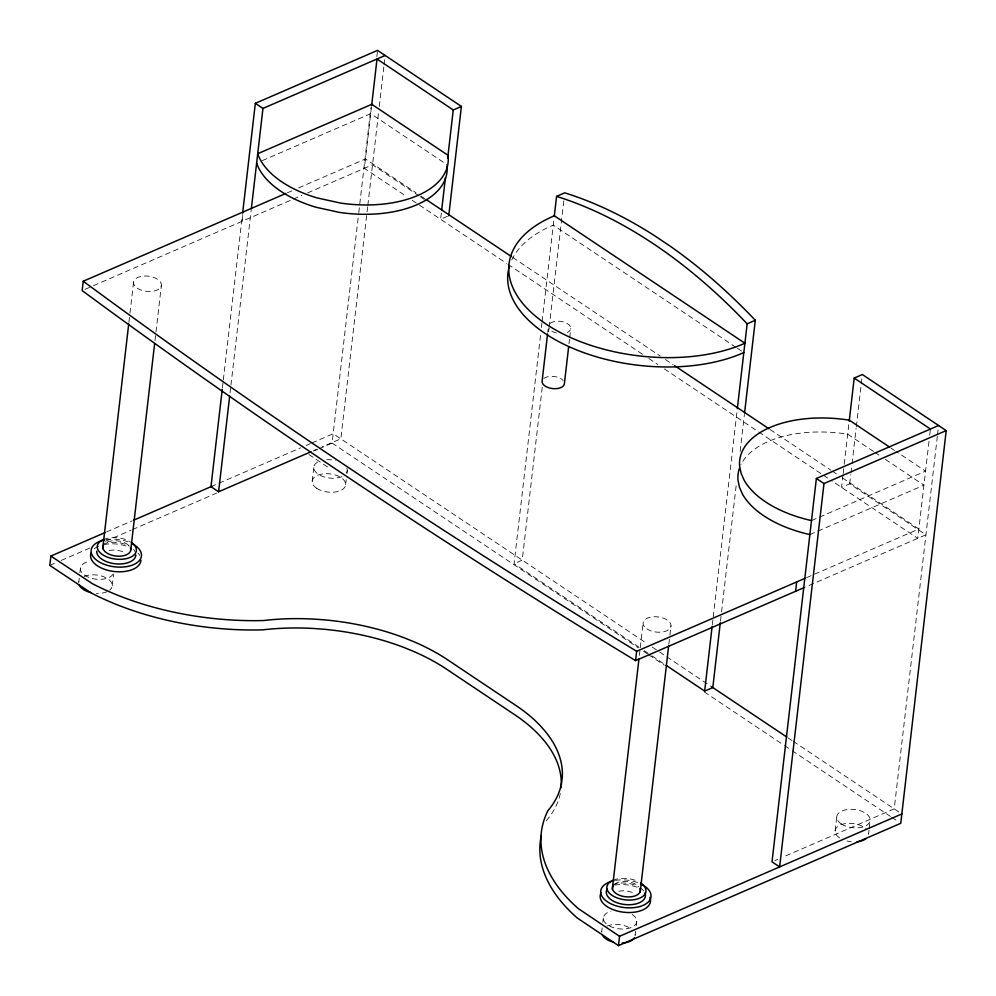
<?xml version="1.0" encoding="UTF-8"?>
<svg xmlns="http://www.w3.org/2000/svg" width="996" height="996" viewBox="0 0 996 996"><rect width="100%" height="100%" fill="white"/><g stroke="black" fill="none" stroke-linecap="round" stroke-linejoin="round"><path stroke-width="0.75" stroke-dasharray="4.98 3.74" d="M79.244 578.24L78.759 582.436A16.82 9.163 6.6 0 1 79.481 580.133M79.892 572.638L80.39 568.43M128.895 322.393L129.779 314.699M129.966 313.155L133.526 282.366M112.212 585.76L113.519 574.555M154.99 340.557L161.402 285.13M222.419 387.755L223.141 381.568M223.316 380.024L242.451 214.626M242.165 221.261L242.937 214.588M230.051 392.847L230.761 386.672M230.948 385.128L251.154 210.442M312.184 481.305L313.815 467.298M319.28 448.636L332.104 443.071L358.585 214.227M358.772 212.683L370.923 107.568M376.837 56.56L377.546 50.373M371.496 106.721L364.374 168.299L407.04 196.835M367.636 206.956L340.819 438.838L322.343 446.831M367.823 205.413L378.58 112.436M379.264 106.485L383.921 66.246M384.095 64.752L384.817 58.552M345.637 484.629L346.284 479.026M346.932 473.424L347.268 470.622M441.315 213.119L440.606 219.269L447.391 216.331M638.984 647.188L514.085 563.674L540.691 333.735M541.401 327.56L541.936 322.928M542.123 321.384L554.025 218.485M547.75 332.403L548.111 329.34M542.235 387.295L522.228 560.138L514.085 563.674M548.659 331.743L549.02 328.655M549.194 327.111L563.836 200.57M568.99 343.807L569.525 339.213M569.7 337.681L570.77 328.493M602.169 927.886L601.684 932.094A16.82 9.163 6.6 0 1 602.393 929.778M602.817 922.284L603.302 918.075M639.357 655.43L640.079 649.268M640.254 647.724L643.105 623.098M635.622 931.21L635.137 935.418A16.82 9.163 6.6 0 0 634.713 932.991M636.27 925.608L636.755 921.4M668.839 644.337L669.735 636.643M669.91 635.099L670.98 625.862M712.327 624.729L713.049 618.566M713.223 617.022L737.152 410.228M720.482 621.205L721.365 613.486M721.552 611.942L736.554 482.313M740.115 451.449L744.41 414.411M842.977 475.055L841.558 487.368L849.7 483.844L925.931 534.815L805.515 586.98M843.164 473.523L844.048 465.817M844.222 464.285L849.165 421.594M849.7 483.844L850.771 474.606M850.945 473.063L851.841 465.369M852.016 463.825L856.112 428.417M856.299 426.886L861.104 385.315M861.279 383.784L861.988 377.621M835.109 830.95L836.727 816.944M869.047 830.079L868.562 834.275A16.82 9.163 6.6 0 0 868.139 831.847M869.209 828.672L870.18 820.268M929.007 441.353L917.789 538.338L831.15 480.421M929.716 435.202L930.426 429.039M937.336 436.285L894.221 808.864L783.379 856.896M937.51 434.791L938.22 428.591M262.334 160.605L370.699 113.656L446.93 164.626M287.296 192.826L292.986 190.373M298.663 187.908L365.457 158.962L415.88 192.689M84.996 289.35L92.08 286.288M93.487 285.665L291.903 199.71M293.322 199.088L301.85 195.39M307.527 192.938L372.516 164.776L419.03 195.876M106.485 531.964L132.157 520.846M210.978 486.683L300.506 447.901M306.096 445.473L310.453 443.581M311.798 442.996L333.187 433.733L647.238 643.727M313.815 450.528L316.653 449.296M49.8 565.392L55.502 562.927M61.204 560.449L89.727 548.099M105.402 541.301L131.074 530.183M132.493 529.561L216.618 493.107M313.578 451.101L317.849 449.246M811.491 520.584L925.558 471.158L895.84 451.288M809.873 534.591L923.939 485.164L882.593 457.525M806.598 577.643L918.86 529L842.579 477.993M774.851 860.594L777.689 859.361M890.673 447.839L894.545 450.429M736.094 347.405L553.253 225.146A140.137 76.319 6.6 0 0 511.595 260.392M737.389 348.264L743.825 352.572M873.554 451.474L847.708 434.194A96.575 52.601 6.6 0 0 740.862 464.821M874.837 452.333L881.298 456.654M421.059 196.137L424.931 198.739M512.853 257.528L660.261 356.082M665.428 359.544L673.196 364.735M770.169 429.575L830.938 470.212M832.233 471.071L837.399 474.532M420.324 196.735L424.196 199.325M412.182 200.271L506.603 263.405M507.898 264.276L643.665 355.049M648.832 358.51L657.883 364.561M664.357 368.881L757.446 431.131M758.74 432.003L822.098 474.357M823.393 475.229L829.855 479.549M652.28 647.101L712.8 687.564M788.11 737.924L791.994 740.514M793.277 741.373L900.571 813.122M644.138 650.625L650.575 654.932M651.857 655.791L664.743 664.407M332.104 443.071L638.411 647.886M643.578 651.334L647.45 653.924M648.745 654.795L664.257 665.166M704.321 691.959L783.155 744.672M784.45 745.531L790.911 749.851M792.206 750.71L890.424 816.396M891.719 817.255L898.18 821.576M308.934 454.512L330.535 468.954M560.287 793.389A172.856 94.147 6.6 0 1 546.866 819.982A211.364 115.113 6.6 0 0 545.049 823.891M550.141 323.376A11.205 6.101 6.6 0 1 566.699 323.227A11.205 6.101 6.6 0 1 567.234 332.49M556.366 333A11.205 6.101 6.6 0 1 548.746 327.896M543.766 378.505A11.205 6.101 6.6 0 1 563.076 380.422M109.187 550.514A14.006 7.632 6.6 0 1 125.073 552.855M103.46 539.521A19.671 10.707 6.6 0 1 129.916 541.525M102.924 544.19A19.671 10.707 6.6 0 1 129.368 546.194M133.564 549.468A19.671 10.707 6.6 0 1 135.356 552.245M107.307 542.098A14.006 7.632 6.6 0 1 129.144 545.858M94.359 548.746A25.323 13.795 6.6 0 1 98.542 546.294M103.883 544.625A25.323 13.795 6.6 0 1 127.936 546.667M137.983 553.079A25.323 13.795 6.6 0 1 139.714 555.444M105.9 539.67A25.323 13.795 6.6 0 1 129.617 542.459M618.765 891.246A14.006 7.632 6.6 0 1 635.51 894.122M613.038 880.252A19.671 10.707 6.6 0 1 636.755 880.9M612.503 884.921A19.671 10.707 6.6 0 1 638.946 886.926M640.167 887.673A19.671 10.707 6.6 0 1 644.935 892.976M614.569 884.187A14.006 7.632 6.6 0 1 638.71 886.589M614.943 885.071A25.323 13.795 6.6 0 1 638.648 887.859M615.478 880.402A25.323 13.795 6.6 0 1 639.195 883.191M113.121 574.07A16.82 9.163 6.6 0 1 86.49 576.335A16.82 9.163 6.6 0 1 89.229 561.333M84.05 576.46A16.82 9.163 6.6 0 1 106.111 577.854A16.82 9.163 6.6 0 1 109.697 590.118M106.921 591.749A16.82 9.163 6.6 0 1 96.388 593.367M851.281 841.769A16.82 9.163 6.6 0 1 846.961 841.022M839.616 837.91A16.82 9.163 6.6 0 1 842.093 824.339A16.82 9.163 6.6 0 1 866.595 829.481M632.248 914.453A16.82 9.163 6.6 0 1 630.729 927.687A16.82 9.163 6.6 0 1 606.564 924.114A16.82 9.163 6.6 0 1 610.897 911.29M606.975 926.106A16.82 9.163 6.6 0 1 630.63 928.459M341.964 476.598A16.82 9.163 6.6 0 1 318.309 474.245A16.82 9.163 6.6 0 1 319.106 461.31M326.738 459.691A16.82 9.163 6.6 0 1 335.403 460.55M346.832 468.195A16.82 9.163 6.6 0 1 346.546 472.926M137.274 288.155A14.006 7.632 6.6 0 0 160.804 287.06A14.006 7.632 6.6 0 0 144.308 276.029A14.006 7.632 6.6 0 0 137.274 288.155M646.852 628.887A14.006 7.632 6.6 0 0 670.383 627.791A14.006 7.632 6.6 0 0 653.886 616.748A14.006 7.632 6.6 0 0 646.852 628.887M841.234 823.904A16.82 9.163 6.6 0 0 869.471 822.584A16.82 9.163 6.6 0 0 849.663 809.337A16.82 9.163 6.6 0 0 841.234 823.904M316.691 488.264A16.82 9.163 6.6 0 0 344.927 486.932A16.82 9.163 6.6 0 0 325.119 473.698A16.82 9.163 6.6 0 0 316.691 488.264"/><path stroke-width="1.49" d="M105.066 532.574L50.883 556.054L49.8 565.392L91.209 592.969A211.364 115.113 6.6 0 0 262.546 629.87A172.856 94.147 6.6 0 1 313.69 628.488L324.148 629.273A172.856 94.147 6.6 0 1 404.202 647.574L413.203 651.247A172.856 94.147 6.6 0 1 445.461 668.428L515.953 715.564A172.856 94.147 6.6 0 1 540.255 736.206L544.999 741.709A172.856 94.147 6.6 0 1 561.109 787.724M285.877 193.448L83.241 281.246L82.17 290.583C260.828 422.341 445.859 545.372 635.573 660.622L804.096 587.603M102.7 548.721L128.721 323.937M130.762 549.954L154.629 343.645M222.245 389.299L210.978 486.683L218.597 491.787L310.976 451.761M242.638 213.082L255.337 103.323L377.546 50.373L461.397 106.448L448.748 215.746M218.597 491.787L229.69 395.947M251.328 208.899L262.956 108.427L385.166 55.477M371.682 105.19L377.023 59.001L453.255 109.971L461.397 106.448M441.676 210.031L445.411 177.711M447.702 157.953L453.255 109.971M554.262 216.443L556.577 196.386L564.732 192.851A518.393 316.404 66.6 0 1 653.824 235.23L669.897 245.975A518.393 316.404 66.6 0 1 755.292 320.276L744.585 412.867M547.576 333.934L542.085 381.406A11.205 6.101 6.6 0 0 552.867 388.614A11.205 6.101 6.6 0 0 564.383 383.622L568.641 346.869M635.573 660.622L636.656 651.284L805.179 578.265M612.279 889.453L639.009 658.505M541.226 835.893A211.364 115.113 6.6 0 0 577.244 917.963L618.454 945.627L619.537 936.29L901.841 813.969M640.167 892.217L668.665 645.881M666.025 665.266L704.658 691.087L712.152 626.272M737.326 408.684L747.149 323.812L755.292 320.276M720.295 622.749L712.8 687.564L704.658 691.087M795.567 591.288L796.651 581.95M938.581 425.516L816.371 478.466L772.012 861.826L779.631 866.918L823.991 483.558L946.2 430.608L900.758 823.306L618.454 945.627M849.215 421.171L854.207 378.069L862.349 374.546L946.2 430.608M133.576 520.223L211.999 486.247M636.656 651.284C446.943 536.035 261.898 413.004 83.241 281.246M854.207 378.069L930.426 429.039M889.378 446.967L849.327 420.188A96.575 52.601 6.6 0 0 739.655 466.464L741.074 473.2L744 479.91A96.575 52.601 6.6 0 0 811.491 520.584M426.226 199.598L511.571 256.657M674.479 365.594L768.875 428.716M255.337 103.323L262.956 108.427M816.371 478.466L823.991 483.558M711.866 686.929L786.815 737.052M50.883 556.054L92.279 583.631A211.364 115.113 6.6 0 0 263.616 620.533A172.856 94.147 6.6 0 1 314.761 619.151L325.231 619.935A172.856 94.147 6.6 0 1 405.285 638.237L414.286 641.897A172.856 94.147 6.6 0 1 446.544 659.091L517.036 706.226A172.856 94.147 6.6 0 1 541.338 726.856L546.069 732.371A172.856 94.147 6.6 0 1 562.192 778.386L561.37 784.051A172.856 94.147 6.6 0 1 547.949 810.644A211.364 115.113 6.6 0 0 578.327 908.626L619.537 936.29M743.825 352.572A140.137 76.319 6.6 0 1 585.773 353.356A140.137 76.319 6.6 0 1 508.446 270.103M508.707 268.87A140.137 76.319 6.6 0 1 509.354 266.405M447.08 165.971A96.575 52.601 6.6 0 1 339.512 212.409L316.031 207.255A96.575 52.601 6.6 0 1 256.632 163.07M809.873 534.591A96.575 52.601 6.6 0 1 742.381 493.916L739.455 487.206L738.036 480.47A96.575 52.601 6.6 0 1 739.331 468.618M556.577 196.386A518.393 316.404 66.6 0 1 747.149 323.812M140.946 560.312A25.323 13.795 6.6 0 1 112.722 571.318A25.323 13.795 6.6 0 1 91.097 552.942M132.294 543.729A25.323 13.795 6.6 0 1 133.514 564.645A25.323 13.795 6.6 0 1 95.803 559.54A25.323 13.795 6.6 0 1 104.431 539.957M131.123 542.272A19.671 10.707 6.6 0 1 130.202 557.411A19.671 10.707 6.6 0 1 102.538 554.66A19.671 10.707 6.6 0 1 103.46 539.521M135.854 555.083A19.671 10.707 6.6 0 1 115.648 563.836A19.671 10.707 6.6 0 1 96.737 551.186M130.414 547.825A14.006 7.632 6.6 0 1 116.37 556.092A14.006 7.632 6.6 0 1 103.484 545.161M649.878 897.384A25.323 13.795 6.6 0 1 624.492 912.311A25.323 13.795 6.6 0 1 601.223 892.553M640.553 883.801A25.323 13.795 6.6 0 1 643.877 905.015A25.323 13.795 6.6 0 1 605.705 900.546A25.323 13.795 6.6 0 1 614.009 880.688M640.702 883.004A19.671 10.707 6.6 0 1 639.781 898.143A19.671 10.707 6.6 0 1 612.117 895.392A19.671 10.707 6.6 0 1 613.038 880.252M644.935 892.976A19.671 10.707 6.6 0 1 625.227 904.567A19.671 10.707 6.6 0 1 607.149 889.216M639.992 888.557A14.006 7.632 6.6 0 1 625.949 896.823A14.006 7.632 6.6 0 1 613.063 885.88M90.624 592.508A16.82 9.163 6.6 0 1 79.194 584.864M866.034 838.632A16.82 9.163 6.6 0 1 857.021 841.782M634.415 937.722A16.82 9.163 6.6 0 1 622.201 943.025M613.536 942.154A16.82 9.163 6.6 0 1 602.107 934.509M371.782 104.319L257.715 153.733A96.575 52.601 6.6 0 0 317.114 197.918L340.582 203.072A96.575 52.601 6.6 0 0 448.001 155.289L371.782 104.319M744.896 343.234L554.336 215.808A140.137 76.319 6.6 0 0 546.368 324.26A140.137 76.319 6.6 0 0 744.896 343.234"/></g></svg>
